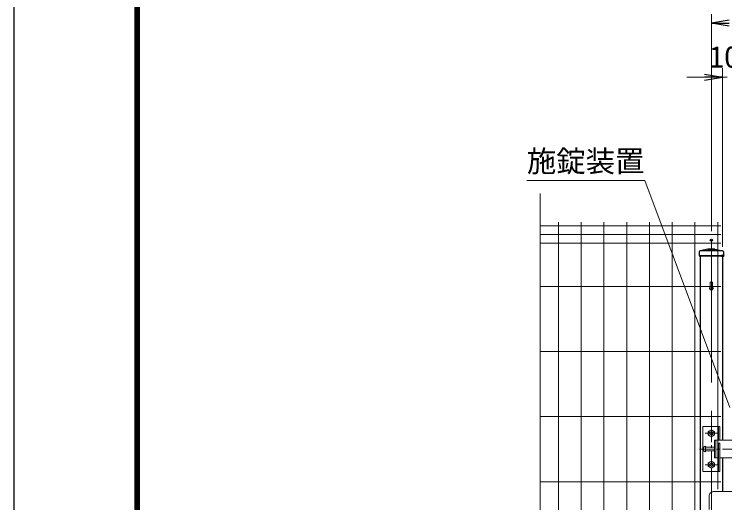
# Model space of a CAD drawing. Units: millimetres, scale not verified. Extents: x -4200 to 4200, y -2970 to 2970.
# Drawn here: x -4200 to -2614, y 551 to 1641 of the extents above; entities that cross this region are included whole.
import ezdxf
from ezdxf.enums import TextEntityAlignment as Align

# ---------------------------------------------------------------- set-up
doc = ezdxf.new("R2010")
doc.units = ezdxf.units.MM
doc.header["$LTSCALE"] = 10
doc.header["$PDMODE"] = 32
doc.header["$PDSIZE"] = 5
doc.linetypes.add('USER1', pattern=[50.8, 31.75, -6.35, 6.35, -6.35])
for name, color, linetype, lineweight in [('0-0_D-STR-TXT', 7, 'Continuous', 13), ('0-1_D-STR1', 1, 'Continuous', 25), ('0-2_D-STR-DIM', 7, 'Continuous', 13), ('0-3_0', 7, 'Continuous', 25), ('0-4_Defpoints', 6, 'Continuous', 25), ('0-8_D-STR3', 3, 'Continuous', 13), ('0-9_D-BMK', 2, 'USER1', 13), ('0-A_D-STR2', 7, 'Continuous', 13), ('0-C_D-TTL', 7, 'Continuous', 25)]:
    doc.layers.add(name, color=color, linetype=linetype, lineweight=lineweight)
doc.styles.add('ＭＳ ゴシック', font='')
doc.styles.get('ＭＳ ゴシック').set_extended_font_data('MS Gothic')

# ---------------------------------------------------------------- blocks, each defined once
blk = doc.blocks.new('_Open')
at = {"layer": '0-3_0'}
blk.add_line((-10, 1.667), (0, 0), dxfattribs=at)
blk.add_lwpolyline([(-10, -1.667), (0, 0), (-10, 0)], dxfattribs=at)
blk = doc.blocks.new('U5')
at = {"layer": '0-8_D-STR3'}
for p, q in [((-250, 10360.8), (-320, 10320.4)), ((-320, 10239.6), (-320, 10320.4)), ((-250, 10360.8), (-180, 10320.4)), ((-180, 10239.6), (-180, 10320.4)), ((-90, 10430), (-60, 10430)), ((-90, 10130), (-90, 10430)), ((-60, 10130), (-60, 10430)), ((-250, 10199.2), (-320, 10239.6)), ((-250, 10199.2), (-180, 10239.6)), ((-180, 10130), (-180, 9730)), ((-180, 10130), (300, 10130)), ((-150, 10130), (-150, 9730)), ((-90, 10060), (-90, 9430)), ((-90, 10060), (-60, 10060)), ((-60, 10060), (-60, 9430)), ((-380, 9870), (-380, 9990)), ((-180, 9970), (-380, 9970)), ((-180, 9890), (-380, 9890)), ((-180, 9730), (-90, 9730)), ((-60, 9730), (300, 9730)), ((-250, 9499.2), (-320, 9539.6)), ((-250, 9660.8), (-180, 9620.4)), ((-250, 9499.2), (-180, 9539.6)), ((-180, 9620.4), (-180, 9539.6)), ((-440, 9430), (-90, 9430)), ((-90, 9430), (-60, 9430)), ((-200, 8980), (300, 8980)), ((-300, 8580), (-300, 8880))]:
    blk.add_line(p, q, dxfattribs=at)
for points in [[(-440, 9987.3), (-440, 10430), (-90, 10430)], [(-440, 9863.2), (-440, 9430), (-440, 9987.3)], [(-250, 9660.8), (-320, 9620.4), (-320, 9539.6)]]:
    blk.add_lwpolyline(points, dxfattribs=at)
for centre, radius in [((-250, 10280), 70), ((-250, 10280), 40), ((-250, 10280), 35), ((-250, 9580), 70), ((-250, 9580), 40), ((-250, 9580), 35)]:
    blk.add_circle(centre, radius, dxfattribs=at)
for centre, radius, start, end in [((-369, 9930), 61, 100.38886, 259.61115), ((-200, 8880), 100, 90, 180.00001)]:
    blk.add_arc(centre, radius, start, end, dxfattribs=at)
at = {"layer": '0-9_D-BMK'}
for p, q in [((-250, 10400), (-250, 9460)), ((-391.2, 10280), (-108.8, 10280)), ((-512.1, 9930), (568.4, 9930)), ((-391.2, 9580), (-108.8, 9580))]:
    blk.add_line(p, q, dxfattribs=at)

msp = doc.modelspace()

# ---------------------------------------------------------------- linework, layer by layer
at = {"layer": '0-0_D-STR-TXT'}
msp.add_lwpolyline([(-3055.97, 1270.03), (-2792.64, 1270.03), (-2602.94, 763.15)], dxfattribs=at)
at = {"layer": '0-1_D-STR1'}
for p, q in [((-2670.76, 1110.68), (-2670.92, 1101.68)), ((-2670.76, 1110.68), (-2670.92, 1101.68)), ((-2651.42, 1116.68), (-2669.21, 1112.6)), ((-2651.42, 1116.68), (-2669.21, 1112.6)), ((-2619, 1112.68), (-2668.83, 1112.68)), ((-2651.42, 1116.68), (-2636.42, 1116.68)), ((-2636.42, 1116.68), (-2651.42, 1116.68)), ((-2636.42, 1116.68), (-2618.63, 1112.6)), ((-2636.42, 1116.68), (-2618.63, 1112.6)), ((-2617.07, 1110.68), (-2616.92, 1101.68)), ((-2670.92, 1101.68), (-2616.92, 1101.68)), ((-2616.92, 1101.68), (-2670.92, 1101.68)), ((-2668.92, 1101.68), (-2668.92, 1035.38)), ((-2668.92, 1101.68), (-2668.92, -572.32)), ((-2618.92, 1101.68), (-2618.92, 690.68)), ((-2618.92, 650.68), (-2618.92, 575.69))]:
    msp.add_line(p, q, dxfattribs=at)
for centre, radius, start, end in [((-2668.76, 1110.65), 2, 102.93782, 179), ((-2668.76, 1110.65), 2, 102.93782, 179), ((-2619.07, 1110.65), 2, 1, 77.06218), ((-2643.92, 1029.68), 4, 162.5424, 17.4576)]:
    msp.add_arc(centre, radius, start, end, dxfattribs=at)
at = {"layer": '0-2_D-STR-DIM'}
for p, q in [((-2643.92, 1156.69), (-2643.92, 1640.51)), ((-2618.92, 1121.68), (-2618.92, 1520.51)), ((-2658.92, 1500.51), (-2698.92, 1500.51)), ((-2618.92, 1500.51), (-2608.92, 1500.51))]:
    msp.add_line(p, q, dxfattribs=at)
at = {"layer": '0-4_Defpoints'}
for p in [(-2643.92, 1136.69), (-2618.92, 1101.68)]:
    msp.add_point(p, dxfattribs=at)
at = {"layer": '0-8_D-STR3'}
for p, q in [((-2646.52, 1041.85), (-2646.52, 1029.69)), ((-2641.32, 1041.85), (-2641.32, 1029.69))]:
    msp.add_line(p, q, dxfattribs=at)
msp.add_arc((-2643.92, 1029.69), 2.6, 180, 0, dxfattribs=at)
msp.add_ellipse((-2643.92, 1041.84), major_axis=(-2.6, 0), ratio=0.649974, start_param=3.1415927, end_param=6.2831853, dxfattribs=at)
at = {"layer": '0-9_D-BMK'}
msp.add_line((-2643.92, 1136.69), (-2643.92, -607.32), dxfattribs=at)
at = {"layer": '0-A_D-STR2'}
for p, q in [((-3026.29, 448.29), (-3026.29, 1240.68)), ((-2985.15, -292.87), (-2985.15, 1177.13)), ((-2934.38, -292.87), (-2934.38, 1177.13)), ((-2883.61, -292.87), (-2883.61, 1177.13)), ((-2832.84, -292.87), (-2832.84, 1177.13)), ((-2782.07, -292.87), (-2782.07, 1177.13)), ((-2731.3, -292.87), (-2731.3, 1177.13)), ((-2680.53, -292.87), (-2680.53, 1177.13)), ((-2629.76, 1177.13), (-2629.76, 580.96)), ((-2622.76, 1168.71), (-3026.29, 1168.71)), ((-2622.76, 1149.13), (-3026.29, 1149.13)), ((-2622.76, 1129.56), (-3026.29, 1129.56)), ((-2622.76, 1033.13), (-3026.29, 1033.13)), ((-2622.76, 888.01), (-3026.29, 888.01)), ((-2622.76, 742.88), (-3026.29, 742.88)), ((-2622.76, 597.76), (-3026.29, 597.76))]:
    msp.add_line(p, q, dxfattribs=at)
at = {"layer": '0-C_D-TTL', "color": 2}
msp.add_lwpolyline([(-4200, 2970), (4200, 2970), (4200, -2970), (-4200, -2970)], close=True, dxfattribs=at)
at = {"layer": '0-C_D-TTL'}
for points in [[(-3930, 2750), (3930, 2750), (3930, -2750), (-3930, -2750)], [(-3927.5, 2747.5), (3927.5, 2747.5), (3927.5, -2747.5), (-3927.5, -2747.5)], [(-3925, 2745), (3925, 2745), (3925, -2745), (-3925, -2745)], [(-3922.5, 2742.5), (3922.5, 2742.5), (3922.5, -2742.5), (-3922.5, -2742.5)], [(-3920, 2740), (3920, 2740), (3920, -2740), (-3920, -2740)]]:
    msp.add_lwpolyline(points, close=True, dxfattribs=at)

# ---------------------------------------------------------------- block references
at = {"layer": '0-2_D-STR-DIM', "xscale": 4, "yscale": 4, "rotation": 180}
msp.add_blockref('_Open', (-2643.92, 1620.51), dxfattribs=at)
at = {"layer": '0-2_D-STR-DIM'}
for name, p, xscale, yscale in [('_Open', (-2618.92, 1500.51), 4, 4), ('U5', (-2618.92, -322.32), 0.1, 0.1)]:
    msp.add_blockref(name, p, dxfattribs=dict(at, xscale=xscale, yscale=yscale))

# ---------------------------------------------------------------- texts
at = {"layer": '0-0_D-STR-TXT', "style": 'ＭＳ ゴシック'}
msp.add_text('施錠装置', height=48.09, dxfattribs=at).set_placement((-3055.7, 1274.42), align=Align.BOTTOM_LEFT)
at = {"layer": '0-2_D-STR-DIM', "style": 'ＭＳ ゴシック'}
msp.add_text('10', height=48.09, dxfattribs=at).set_placement((-2648.32, 1507.26), align=Align.BOTTOM_LEFT)

doc.saveas('drawing.dxf')
